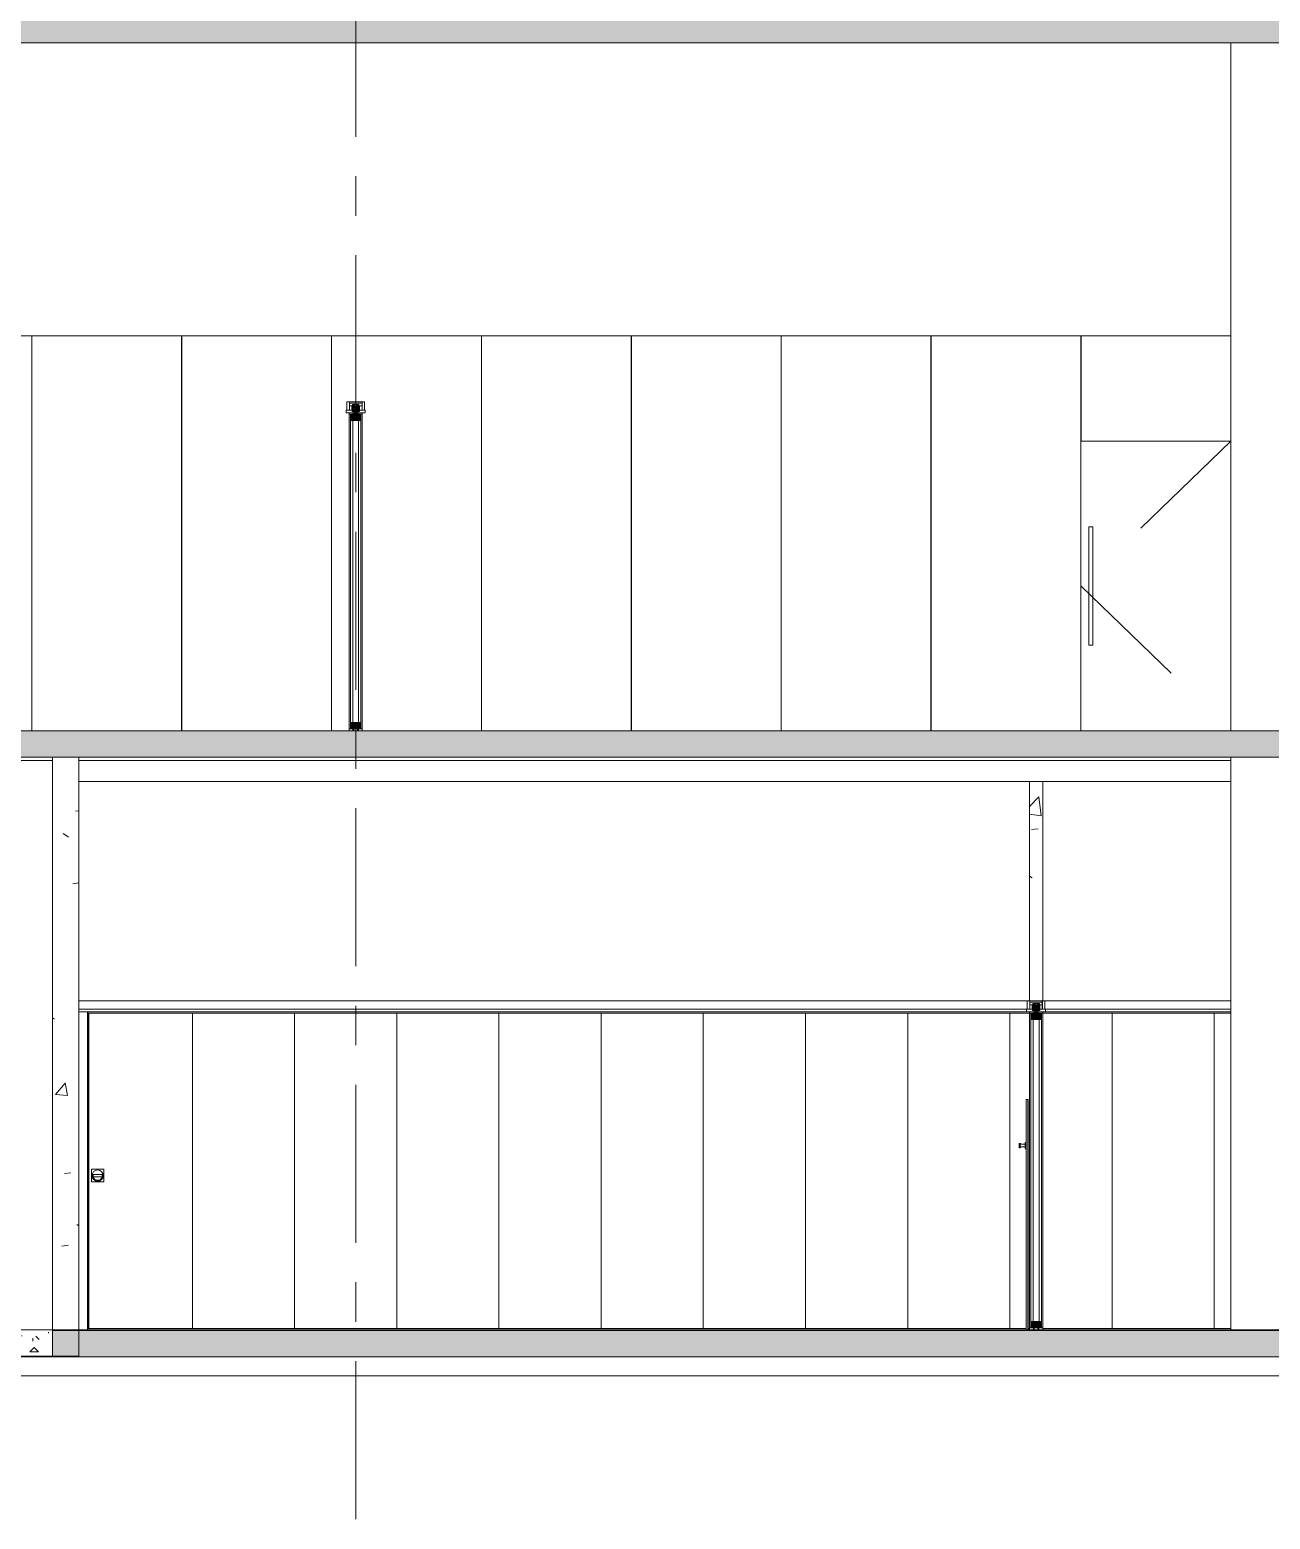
# Model space of a CAD drawing. Header units: millimetres. Extents: x -18215 to 134275, y 17919 to 48497.
# Drawn here: x -2855 to 6570, y 20627 to 31940 of the extents above; entities that cross this region are included whole.
import ezdxf

# ---------------------------------------------------------------- set-up
doc = ezdxf.new("R2010")
doc.units = ezdxf.units.MM
for name, pattern in [('Centre', [4762.5, 952.5, -714.375, 2381.25, -714.375]), ('Dash', [952.5, 476.25, -476.25]), ('IDA - Grid Line', [2100, 1200, -300, 300, -300])]:
    doc.linetypes.add(name, pattern=pattern)
for name, color, linetype, lineweight, true_color in [('A-_CLADPANL_E-1', 6, 'Continuous', 9, 0xff00ff), ('A-_DETA----_ED-1', 7, 'Continuous', 9, 0xc0c0c0), ('A-_DETA----_ED-2', 7, 'Continuous', 9, 0x0a0a0a), ('A-_DETA----_ED-3', 6, 'Continuous', 9, 0xff00ff), ('A-_DOOR----_E-1', 6, 'Continuous', 9, 0xff00ff), ('A-_DOOR----_E-2', 6, 'Centre', 9, 0xff00ff), ('A-_FLOR----_E-1', 6, 'Continuous', 9, 0xff00ff), ('A-_FLORLEVL_E-1', 9, 'IDA - Grid Line', 9, 0x808080), ('A-_FLORPATT_E-1', 6, 'Continuous', 9, 0xff00ff), ('A-_GENM----_M-1', 6, 'Continuous', 9, 0xff00ff), ('A-_WALL----_E-1', 6, 'Continuous', 9, 0xff00ff), ('A-_WALL----_H-1', 6, 'Continuous', 9, 0xff00ff), ('A-_WALLPRTN_E-1', 6, 'Continuous', 9, 0xff00ff), ('S-_ANOTGRID_E-1', 9, 'IDA - Grid Line', 9, 0x808080), ('S-_COLN----_E-1', 6, 'Continuous', 9, 0xff00ff)]:
    doc.layers.add(name, color=color, linetype=linetype, lineweight=lineweight, true_color=true_color)
doc.layers.add('A-_GENM----_H', color=7, linetype='Dash', lineweight=9)
doc.layers.add('A-_GENM----_M', color=7, linetype='Continuous', lineweight=9)
pattern_1 = [(0, (8764.2, 31875.04), (381, 381), [47.625, -333.375]), (90, (8764.2, 31875.04), (-381, 381), [47.625, -333.375]), (135, (8811.82, 31875.04), (-381.0004, 3e-14), [67.352, -471.463]), (0, (8811.82, 32089.35), (381, 381), [47.625, -333.375]), (45, (8835.63, 32065.54), (0, 381.0004), [33.676, -505.139]), (135, (8835.63, 32065.54), (-381.0004, 3e-14), [33.676, -505.139]), (0, (8954.7, 32184.6), (381, 381), [67.352, -313.648]), (45, (8954.7, 32184.6), (0, 381.0004), [47.625, -491.19]), (135, (9022.05, 32184.6), (-381.0004, 3e-14), [47.625, -491.19]), (90, (9026.13, 31970.3), (-381, 381), [47.625, -333.375]), (45, (9026.13, 31970.29), (0, 381.0004), [33.676, -505.139]), (135, (9049.95, 31994.1), (-381.0004, 3e-14), [33.676, -505.139]), (0, (8811.82, 31970.3), (381, 381), [23.812, -319.087]), (0, (9097.57, 32065.54), (381, 381), [23.812, -319.087]), (90, (8978.5, 32113.16), (-381, 381), [23.812, -319.087]), (135, (9026.13, 31898.85), (-381.0004, 3e-14), [33.676, -505.139]), (135, (8859.45, 32160.79), (-381.0004, 3e-14), [33.676, -505.139]), (45, (8942.8, 32000.05), (0, 381.0004), [33.676, -505.139]), (90, (8895.16, 31922.66), (-381, 381), [5.953, -375.047]), (90, (8913.02, 32083.4), (-381, 381), [5.953, -375.047]), (90, (9091.6, 32148.88), (-381, 381), [5.953, -375.047]), (90, (9097.57, 31946.47), (-381, 381), [5.953, -375.047])]
pattern_2 = [(50, (8764.2, 31875), (1093.104, -95.634), [114.3, -1257.3]), (355, (8764.2, 31875), (-211.46, 1146.34), [91.44, -1005.84]), (100.451, (8855.3, 31867.1), (881.656, 1050.7), [97.14, -1068.54]), (46.184, (8764.2, 32179.8), (1626.47, -252.26), [171.45, -1885.95]), (96.636, (8899.7, 32158.8), (1424.42, 1484.57), [145.71, -1602.81]), (351.184, (8764.2, 32179.8), (1424.43, 1484.55), [137.16, -1508.76]), (21, (8916.6, 32103.6), (909.686, -613.59), [114.3, -1257.3]), (326, (8916.6, 32103.6), (370.81, 1105.13), [91.44, -1005.84]), (71.451, (8992.4, 32052.5), (1280.5, 491.53), [97.14, -1068.54]), (37.5, (8764.2, 31875.04), (18.531, 507.33), [50.292, -943.356, 50.292, -970.788, -1009.65]), (37.5, (8764.2, 31875.04), (18.531, 507.33), [-2014.73, 50.29, -959.36]), (7.5, (8764.2, 31875.04), (400.918, 601.084), [50.292, -531.876, 50.292, -920.496, -384.81]), (7.5, (8764.2, 31875.04), (400.918, 601.084), [-1552.956, 50.29, -334.52]), (327.5, (8424.34, 31875.04), (813.545, -34.374), [50.292, -330.708, 50.292, -2715.768]), (327.5, (8424.34, 31875.04), (813.545, -34.374), [-431.292, -1138.428, 50.292, -1527.048]), (317.5, (8271.94, 31875.04), (888.775, 152.56), [50.292, -445.008, 50.292, -739.14, -1120.14]), (317.5, (8271.94, 31875.04), (888.775, 152.56), [-1284.73, 50.29, -1069.85])]

# ---------------------------------------------------------------- blocks, each defined once
blk = doc.blocks.new('Walls_Folding-_-Moving-Walls_SWG_120_Single-Door_Centre-hung_100mm_EI60 - Rw42 9040-5310382-Section 113')
at = {"layer": 'A-_DETA----_ED-1'}
for points in [[(4751, 24423), (4831, 24423), (4831, 24471), (4751, 24471)], [(4831, 22080), (4831, 22128), (4751, 22128), (4751, 22080)]]:
    blk.add_hatch(color=256, dxfattribs=at).paths.add_polyline_path(points)
h = blk.add_hatch(color=256, dxfattribs=at)
h.paths.add_polyline_path([(4797, 24502), (4801, 24502), (4794, 24509)])
h.paths.add_polyline_path([(4785, 24502), (4787, 24509), (4780, 24502)])
h.paths.add_polyline_path([(4797, 24471), (4797, 24502), (4791, 24507), (4785, 24502), (4785, 24471)])
h.paths.add_polyline_path([(4802, 24494), (4811, 24495), (4811, 24528), (4802, 24528), (4802, 24495)])
h.paths.add_polyline_path([(4779, 24494), (4779, 24528), (4770, 24528), (4770, 24494)])
h.paths.add_polyline_path([(4801, 24520), (4780, 24520), (4791, 24515)])
h.paths.add_polyline_path([(4801, 24502), (4801, 24520), (4795, 24511)])
h.paths.add_polyline_path([(4780, 24502), (4787, 24511), (4780, 24520)])
h.paths.add_polyline_path([(4783, 24521), (4798, 24521), (4798, 24529), (4783, 24529)])
at = {"layer": 'A-_DETA----_ED-2'}
h = blk.add_hatch(color=256, dxfattribs=at)
h.paths.add_polyline_path([(4812, 24494), (4816, 24496), (4816, 24507), (4812, 24504), (4812, 24495)])
h.paths.add_polyline_path([(4802, 24491), (4819, 24491), (4817, 24494), (4809, 24493)])
h.paths.add_polyline_path([(4780, 24491), (4764, 24494), (4763, 24491)])
h.paths.add_polyline_path([(4770, 24494), (4770, 24504), (4766, 24507), (4765, 24496), (4768, 24495)])
h.paths.add_polyline_path([(4813, 24507), (4816, 24513), (4813, 24521)])
h.paths.add_polyline_path([(4768, 24507), (4768, 24521), (4766, 24513)])
h.paths.add_polyline_path([(4816, 24516), (4816, 24536), (4812, 24530), (4813, 24521)])
h.paths.add_polyline_path([(4766, 24516), (4770, 24524), (4770, 24530), (4766, 24536)])
h.paths.add_polyline_path([(4777, 24537), (4782, 24537), (4780, 24541)])
h.paths.add_polyline_path([(4773, 24533), (4778, 24533), (4777, 24537), (4767, 24537)])
h.paths.add_polyline_path([(4804, 24537), (4802, 24541), (4799, 24537)])
h.paths.add_polyline_path([(4809, 24533), (4815, 24537), (4804, 24537), (4803, 24533)])
h.paths.add_polyline_path([(4784, 24539), (4790, 24542), (4783, 24545), (4773, 24545), (4773, 24541), (4780, 24541)])
h.paths.add_polyline_path([(4808, 24541), (4808, 24545), (4793, 24541), (4802, 24541)])
h.paths.add_polyline_path([(4791, 24542), (4808, 24545), (4783, 24545)])
at = {"layer": 'A-_DETA----_ED-3'}
for p, q in [((4724, 24565), (4743, 24565)), ((4724, 24500), (4724, 24565)), ((4743, 24565), (4743, 24500)), ((4743, 24565), (4839, 24565)), ((4743, 24555), (4743, 24565)), ((4743, 24555), (4743, 24565)), ((4743, 24565), (4838, 24565)), ((4839, 24555), (4743, 24555)), ((4838, 24555), (4743, 24555)), ((4743, 24535), (4743, 24555)), ((4743, 24555), (4838, 24555)), ((4838, 24565), (4838, 24555)), ((4838, 24555), (4838, 24535)), ((4839, 24565), (4858, 24565)), ((4839, 24500), (4839, 24565)), ((4839, 24565), (4839, 24555)), ((4858, 24565), (4858, 24500)), ((4719, 24481), (4719, 24500)), ((4719, 24500), (4743, 24500)), ((4780, 24481), (4719, 24481)), ((4743, 24500), (4724, 24500)), ((4741, 22080), (4741, 24471)), ((4741, 24471), (4751, 24471)), ((4743, 24535), (4762, 24535)), ((4743, 24500), (4743, 24535)), ((4766, 24535), (4743, 24535)), ((4743, 24500), (4762, 24500)), ((4751, 24423), (4751, 24471)), ((4751, 24471), (4831, 24471)), ((4751, 24471), (4751, 22080)), ((4762, 24535), (4762, 24500)), ((4762, 24500), (4763, 24500)), ((4763, 24513), (4763, 24516)), ((4763, 24516), (4766, 24516)), ((4766, 24513), (4763, 24513)), ((4763, 24507), (4763, 24510)), ((4763, 24510), (4766, 24510)), ((4766, 24507), (4763, 24507)), ((4763, 24500), (4763, 24491)), ((4763, 24497), (4763, 24500)), ((4763, 24500), (4766, 24500)), ((4763, 24491), (4763, 24494)), ((4763, 24491), (4780, 24491)), ((4780, 24491), (4763, 24491)), ((4816, 24545), (4766, 24545)), ((4766, 24545), (4766, 24535)), ((4766, 24516), (4766, 24536)), ((4766, 24510), (4766, 24513)), ((4766, 24500), (4766, 24507)), ((4767, 24537), (4777, 24537)), ((4770, 24524), (4768, 24521)), ((4768, 24521), (4768, 24507)), ((4768, 24507), (4770, 24504)), ((4770, 24530), (4770, 24524)), ((4770, 24528), (4772, 24529)), ((4770, 24494), (4770, 24528)), ((4770, 24504), (4770, 24494)), ((4770, 24494), (4772, 24493)), ((4772, 24493), (4770, 24494)), ((4770, 24481), (4777, 24481)), ((4770, 24471), (4770, 24481)), ((4777, 24471), (4770, 24471)), ((4772, 24529), (4777, 24529)), ((4772, 24493), (4777, 24493)), ((4777, 24493), (4772, 24493)), ((4773, 24545), (4783, 24545)), ((4773, 24541), (4773, 24544)), ((4780, 24541), (4773, 24541)), ((4778, 24533), (4773, 24533)), ((4777, 24537), (4780, 24541)), ((4777, 24529), (4779, 24528)), ((4777, 24493), (4780, 24494)), ((4779, 24494), (4777, 24493)), ((4777, 24481), (4777, 24471)), ((4779, 24528), (4779, 24494)), ((4780, 24520), (4801, 24520)), ((4780, 24502), (4780, 24520)), ((4785, 24502), (4780, 24502)), ((4780, 24494), (4780, 24491)), ((4780, 24491), (4780, 24481)), ((4782, 24528), (4783, 24529)), ((4782, 24522), (4782, 24528)), ((4783, 24521), (4782, 24522)), ((4783, 24545), (4808, 24545)), ((4783, 24529), (4798, 24529)), ((4798, 24521), (4783, 24521)), ((4785, 24471), (4785, 24502)), ((4797, 24471), (4785, 24471)), ((4801, 24502), (4797, 24502)), ((4797, 24502), (4797, 24471)), ((4798, 24529), (4799, 24528)), ((4799, 24522), (4798, 24521)), ((4799, 24528), (4799, 24522)), ((4801, 24520), (4801, 24502)), ((4808, 24541), (4802, 24541)), ((4802, 24541), (4804, 24537)), ((4802, 24528), (4804, 24529)), ((4802, 24494), (4802, 24528)), ((4802, 24494), (4804, 24493)), ((4802, 24491), (4802, 24494)), ((4804, 24493), (4802, 24494)), ((4802, 24481), (4802, 24491)), ((4802, 24491), (4819, 24491)), ((4819, 24491), (4802, 24491)), ((4863, 24481), (4802, 24481)), ((4809, 24533), (4803, 24533)), ((4804, 24537), (4815, 24537)), ((4804, 24529), (4809, 24529)), ((4804, 24493), (4809, 24493)), ((4809, 24493), (4804, 24493)), ((4804, 24481), (4811, 24481)), ((4804, 24471), (4804, 24481)), ((4811, 24471), (4804, 24471)), ((4809, 24544), (4809, 24541)), ((4809, 24529), (4811, 24528)), ((4809, 24493), (4812, 24494)), ((4811, 24494), (4809, 24493)), ((4811, 24528), (4811, 24494)), ((4811, 24481), (4811, 24471)), ((4812, 24524), (4812, 24530)), ((4813, 24521), (4812, 24524)), ((4812, 24504), (4813, 24507)), ((4812, 24494), (4812, 24504)), ((4813, 24507), (4813, 24521)), ((4816, 24535), (4816, 24545)), ((4816, 24536), (4816, 24516)), ((4838, 24535), (4816, 24535)), ((4816, 24516), (4819, 24516)), ((4819, 24513), (4816, 24513)), ((4816, 24513), (4816, 24510)), ((4816, 24510), (4819, 24510)), ((4819, 24507), (4816, 24507)), ((4816, 24507), (4816, 24500)), ((4816, 24500), (4819, 24500)), ((4819, 24516), (4819, 24513)), ((4819, 24510), (4819, 24507)), ((4819, 24491), (4819, 24500)), ((4819, 24500), (4820, 24500)), ((4819, 24500), (4819, 24497)), ((4819, 24494), (4819, 24491)), ((4820, 24500), (4820, 24535)), ((4820, 24535), (4838, 24535)), ((4839, 24500), (4820, 24500)), ((4831, 24471), (4841, 24471)), ((4831, 22080), (4831, 24471)), ((4831, 24471), (4831, 24423)), ((4838, 24535), (4838, 24500)), ((4838, 24500), (4863, 24500)), ((4858, 24500), (4839, 24500)), ((4841, 24471), (4841, 22080)), ((4863, 24500), (4863, 24481)), ((4831, 24423), (4751, 24423)), ((4769, 22128), (4769, 24423)), ((4813, 22128), (4813, 24423)), ((4745, 22080), (4741, 22080)), ((4751, 22080), (4745, 22080)), ((4751, 22080), (4751, 22128)), ((4751, 22128), (4831, 22128)), ((4831, 22080), (4751, 22080)), ((4770, 22080), (4777, 22080)), ((4770, 22065), (4770, 22080)), ((4777, 22065), (4770, 22065)), ((4777, 22080), (4777, 22065)), ((4804, 22080), (4811, 22080)), ((4804, 22065), (4804, 22080)), ((4811, 22065), (4804, 22065)), ((4811, 22080), (4811, 22065)), ((4831, 22128), (4831, 22080)), ((4836, 22080), (4831, 22080)), ((4841, 22080), (4836, 22080))]:
    blk.add_line(p, q, dxfattribs=at)
for centre, radius, start, end in [((4764, 24495), 1.55, 226.3165, 133.6835), ((4767, 24536), 1, 90, 180), ((4773, 24530), 3, 90, 180), ((4773, 24544), 0.5, 90, 180), ((4773, 24541), 0.5, 180, 270), ((4778, 24536), 3, 270, 339.7478), ((4791, 24531), 10, 92.8651, 159.7478), ((4791, 24511), 3.99, 0, 180), ((4791, 24511), 3.99, 180, 0), ((4791, 24541), 0.5, 90, 181.4325), ((4791, 24541), 0.5, 358.5675, 90), ((4791, 24531), 10, 20.2522, 87.1349), ((4803, 24536), 3, 200.2522, 270), ((4808, 24544), 0.5, 0, 90), ((4808, 24541), 0.5, 270, 0), ((4809, 24530), 3, 0, 90), ((4815, 24536), 1, 0, 90), ((4817, 24495), 1.55, 46.3165, 313.6835)]:
    blk.add_arc(centre, radius, start, end, dxfattribs=at)
at = {"layer": 'A-_GENM----_M-1'}
for p, q in [((4724, 24500), (4724, 24565)), ((4724, 24565), (4858, 24565)), ((4858, 24565), (4858, 24500)), ((4719, 24481), (4719, 24500)), ((4719, 24500), (4724, 24500)), ((4741, 24481), (4719, 24481)), ((4741, 24481), (4841, 24481)), ((4741, 22065), (4741, 24481)), ((4863, 24481), (4841, 24481)), ((4841, 24481), (4841, 22065)), ((4858, 24500), (4863, 24500)), ((4863, 24500), (4863, 24481)), ((4841, 22065), (4741, 22065))]:
    blk.add_line(p, q, dxfattribs=at)
blk = doc.blocks.new('GM_PartitionDoor - GM_PartitionDoor 950-5202964-Section 113')
at = {"layer": 'A-_GENM----_H'}
for p, q in [((4729, 23815), (4731, 22940)), ((4731, 22940), (4729, 22065))]:
    blk.add_line(p, q, dxfattribs=at)
at = {"layer": 'A-_GENM----_M-1'}
for p, q in [((4716, 23815), (4729, 23815)), ((4716, 23815), (4716, 22065)), ((4729, 23815), (4731, 23815)), ((4729, 22065), (4729, 23815)), ((4731, 23815), (4731, 22065)), ((4671, 23482), (4662, 23482)), ((4662, 23448), (4671, 23448)), ((4708, 23475), (4671, 23475)), ((4671, 23455), (4708, 23455)), ((4716, 23489), (4708, 23489)), ((4708, 23441), (4716, 23441))]:
    blk.add_line(p, q, dxfattribs=at)
for centre, major_axis, start_param, end_param in [((4662, 23465), (0, 17.5), 6.021386, 7.853982), ((4662, 23465), (0, 17.5), 1.570796, 3.403392), ((4671, 23465), (0, 17.5), 6.021386, 7.853982), ((4671, 23465), (0, 17.5), 5.269948, 5.759587), ((4671, 23465), (0, 17.5), 1.570796, 3.403392), ((4671, 23465), (0, 17.5), 3.665191, 4.15483), ((4708, 23465), (0, 23.8), 6.021386, 7.853982), ((4708, 23465), (0, 23.8), 1.570796, 3.403392)]:
    blk.add_ellipse(centre, major_axis=major_axis, ratio=0.002801, start_param=start_param, end_param=end_param, dxfattribs=at)
blk = doc.blocks.new('Walls_Folding-_-Moving-Walls_SWG_120_Single-Door_Centre-hung_100mm_EI60 - Rw42 23753-5787156-Section 113')
at = {"layer": 'A-_GENM----_M-1'}
for p, q in [((-2482, 24565), (4724, 24565)), ((4858, 24565), (6271, 24565)), ((-2482, 24500), (4719, 24500)), ((-2482, 24481), (4719, 24481)), ((-2417, 24481), (-2417, 22065)), ((-2416, 22065), (-2416, 24481)), ((-2413, 24481), (-2413, 22065)), ((-2409, 24471), (-2409, 22075)), ((-2408, 24471), (-2407, 24471)), ((-2407, 24471), (-2407, 22075)), ((-2407, 24471), (-1620, 24471)), ((-2407, 22075), (-2407, 24471)), ((-1620, 24471), (-844, 24471)), ((-1620, 22075), (-1620, 24471)), ((-1620, 22075), (-1620, 24471)), ((-844, 22075), (-844, 24471)), ((-844, 24471), (-67, 24471)), ((-844, 22075), (-844, 24471)), ((-67, 22075), (-67, 24471)), ((-67, 24471), (709, 24471)), ((-67, 22075), (-67, 24471)), ((709, 22075), (709, 24471)), ((709, 24471), (1485, 24471)), ((709, 22075), (709, 24471)), ((1485, 22075), (1485, 24471)), ((1485, 24471), (2262, 24471)), ((1485, 22075), (1485, 24471)), ((2262, 22075), (2262, 24471)), ((2262, 24471), (3038, 24471)), ((2262, 22075), (2262, 24471)), ((3038, 22075), (3038, 24471)), ((3038, 24471), (3815, 24471)), ((3038, 22075), (3038, 24471)), ((3815, 22075), (3815, 24471)), ((3815, 24471), (4591, 24471)), ((3815, 22075), (3815, 24471)), ((4591, 22075), (4591, 24471)), ((4591, 24471), (4741, 24471)), ((4591, 22075), (4591, 24471)), ((4841, 24471), (5368, 24471)), ((4863, 24500), (6271, 24500)), ((4863, 24481), (6271, 24481)), ((5368, 22075), (5368, 24471)), ((5368, 24471), (6144, 24471)), ((5368, 22075), (5368, 24471)), ((6144, 22075), (6144, 24471)), ((6144, 24471), (6271, 24471)), ((6144, 22075), (6144, 24471)), ((-2387, 23285), (-2387, 23190)), ((-2292, 23285), (-2387, 23285)), ((-2374, 23243), (-2380, 23243)), ((-2374, 23246), (-2374, 23227)), ((-2306, 23246), (-2374, 23246)), ((-2374, 23227), (-2374, 23243)), ((-2374, 23227), (-2306, 23227)), ((-2306, 23227), (-2306, 23246)), ((-2300, 23243), (-2306, 23243)), ((-2306, 23243), (-2306, 23227)), ((-2292, 23190), (-2292, 23285)), ((-2387, 23190), (-2292, 23190)), ((-2407, 22075), (-2408, 22075)), ((-1620, 22075), (-2407, 22075)), ((-844, 22075), (-1620, 22075)), ((-67, 22075), (-844, 22075)), ((709, 22075), (-67, 22075)), ((1485, 22075), (709, 22075)), ((2262, 22075), (1485, 22075)), ((3038, 22075), (2262, 22075)), ((3815, 22075), (3038, 22075)), ((4591, 22075), (3815, 22075)), ((4716, 22075), (4591, 22075)), ((4741, 22075), (4731, 22075)), ((5368, 22075), (4841, 22075)), ((6144, 22075), (5368, 22075)), ((6271, 22075), (6144, 22075))]:
    blk.add_line(p, q, dxfattribs=at)
for radius, start, end in [(42.5, 0, 180), (42.5, 180, 0), (40.5, 171.4804, 8.5196), (35.5, 196.7151, 343.2849)]:
    blk.add_arc((-2340, 23237), radius, start, end, dxfattribs=at)
blk = doc.blocks.new('IDA - CurtainPanel - Glazed Panel - Double - Clear-6096435-Section 113')
at = {"layer": 'A-_CLADPANL_E-1'}
blk.add_line((-2840, 26615), (-2840, 29615), dxfattribs=at)
blk = doc.blocks.new('IDA - CurtainPanel - Glazed Panel - Double - Clear-V12-Section 113')
at = {"layer": 'A-_CLADPANL_E-1'}
for p, q in [((-2840, 26615), (-2840, 29615)), ((-1702, 26615), (-1702, 29615))]:
    blk.add_line(p, q, dxfattribs=at)
blk = doc.blocks.new('Curtain_Wall_Panel_Door_4861 - AUS_Sgl Glass framed w d-pull-6099828-Section 113')
at = {"layer": 'A-_DOOR----_E-1'}
for p, q in [((5192, 28165), (5192, 27265)), ((5207, 28165), (5192, 28165)), ((5222, 28165), (5207, 28165)), ((5222, 27265), (5222, 28165)), ((5207, 27265), (5192, 27265)), ((5222, 27265), (5207, 27265))]:
    blk.add_line(p, q, dxfattribs=at)
at = {"layer": 'A-_DOOR----_E-2'}
for p, q in [((6271, 28815), (5132, 27715)), ((5132, 27715), (6271, 26615))]:
    blk.add_line(p, q, dxfattribs=at)
blk = doc.blocks.new('IDA - CurtainPanel - Glazed Panel - Double - Clear-6096437-Section 113')
at = {"layer": 'A-_CLADPANL_E-1'}
for p, q in [((5132, 28815), (5132, 29615)), ((6271, 28815), (5132, 28815))]:
    blk.add_line(p, q, dxfattribs=at)
blk = doc.blocks.new('Walls_Folding-_-Moving-Walls_SWG_120_Single-Door_Centre-hung_100mm_EI60 - 7700-6116806-Section 113')
at = {"layer": 'A-_DETA----_ED-1'}
h = blk.add_hatch(color=256, dxfattribs=at)
h.paths.add_polyline_path([(-373, 29052), (-368, 29052), (-376, 29059)])
h.paths.add_polyline_path([(-385, 29052), (-383, 29059), (-388, 29052)])
h.paths.add_polyline_path([(-373, 29021), (-373, 29052), (-379, 29057), (-385, 29052), (-385, 29021)])
h.paths.add_polyline_path([(-391, 29044), (-391, 29078), (-400, 29078), (-400, 29044)])
h.paths.add_polyline_path([(-368, 29044), (-359, 29044), (-359, 29078), (-368, 29078)])
h.paths.add_polyline_path([(-390, 29070), (-379, 29065), (-368, 29070), (-388, 29070)])
h.paths.add_polyline_path([(-390, 29052), (-383, 29061), (-390, 29070)])
h.paths.add_polyline_path([(-368, 29052), (-368, 29070), (-375, 29061)])
h.paths.add_polyline_path([(-372, 29071), (-372, 29079), (-386, 29079), (-386, 29071)])
for points in [[(-419, 28973), (-339, 28973), (-339, 29021), (-419, 29021)], [(-419, 26630), (-339, 26630), (-339, 26678), (-419, 26678)]]:
    blk.add_hatch(color=256, dxfattribs=at).paths.add_polyline_path(points)
at = {"layer": 'A-_DETA----_ED-2'}
h = blk.add_hatch(color=256, dxfattribs=at)
h.paths.add_polyline_path([(-358, 29044), (-354, 29046), (-354, 29057), (-358, 29054)])
h.paths.add_polyline_path([(-351, 29041), (-353, 29044), (-361, 29043), (-368, 29041)])
h.paths.add_polyline_path([(-407, 29041), (-390, 29041), (-405, 29044)])
h.paths.add_polyline_path([(-400, 29044), (-400, 29054), (-404, 29057), (-405, 29046)])
h.paths.add_polyline_path([(-402, 29057), (-402, 29071), (-404, 29063)])
h.paths.add_polyline_path([(-357, 29057), (-354, 29063), (-357, 29071)])
h.paths.add_polyline_path([(-354, 29066), (-354, 29086), (-358, 29080), (-357, 29071)])
h.paths.add_polyline_path([(-404, 29066), (-400, 29074), (-400, 29080), (-404, 29086)])
h.paths.add_polyline_path([(-393, 29087), (-388, 29087), (-390, 29091)])
h.paths.add_polyline_path([(-391, 29083), (-393, 29087), (-403, 29087), (-397, 29083)])
h.paths.add_polyline_path([(-366, 29087), (-368, 29091), (-371, 29087)])
h.paths.add_polyline_path([(-367, 29083), (-361, 29083), (-355, 29087), (-366, 29087)])
h.paths.add_polyline_path([(-372, 29089), (-368, 29091), (-362, 29091), (-362, 29095), (-371, 29095), (-376, 29091), (-374, 29090)])
h.paths.add_polyline_path([(-397, 29091), (-380, 29092), (-397, 29095)])
h.paths.add_polyline_path([(-379, 29092), (-371, 29095), (-388, 29093)])
at = {"layer": 'A-_DETA----_ED-3'}
for p, q in [((-446, 29050), (-446, 29115)), ((-446, 29115), (-427, 29115)), ((-427, 29115), (-427, 29050)), ((-427, 29105), (-427, 29115)), ((-427, 29115), (-331, 29115)), ((-427, 29115), (-331, 29115)), ((-427, 29105), (-427, 29115)), ((-331, 29105), (-427, 29105)), ((-331, 29105), (-427, 29105)), ((-427, 29105), (-331, 29105)), ((-427, 29085), (-427, 29105)), ((-427, 29085), (-408, 29085)), ((-427, 29050), (-427, 29085)), ((-404, 29085), (-427, 29085)), ((-408, 29085), (-408, 29050)), ((-354, 29095), (-404, 29095)), ((-404, 29095), (-404, 29085)), ((-404, 29066), (-404, 29086)), ((-403, 29087), (-393, 29087)), ((-400, 29080), (-400, 29074)), ((-400, 29078), (-398, 29079)), ((-400, 29044), (-400, 29078)), ((-398, 29079), (-393, 29079)), ((-397, 29095), (-371, 29095)), ((-397, 29091), (-397, 29094)), ((-390, 29091), (-397, 29091)), ((-391, 29083), (-397, 29083)), ((-393, 29087), (-390, 29091)), ((-393, 29079), (-391, 29078)), ((-391, 29078), (-391, 29044)), ((-388, 29078), (-386, 29079)), ((-388, 29072), (-388, 29078)), ((-386, 29079), (-372, 29079)), ((-372, 29079), (-371, 29078)), ((-371, 29095), (-362, 29095)), ((-371, 29078), (-371, 29072)), ((-362, 29091), (-368, 29091)), ((-368, 29091), (-366, 29087)), ((-368, 29078), (-366, 29079)), ((-368, 29044), (-368, 29078)), ((-361, 29083), (-367, 29083)), ((-366, 29087), (-355, 29087)), ((-366, 29079), (-361, 29079)), ((-361, 29094), (-361, 29091)), ((-361, 29079), (-359, 29078)), ((-359, 29078), (-359, 29044)), ((-358, 29074), (-358, 29080)), ((-354, 29085), (-354, 29095)), ((-354, 29086), (-354, 29066)), ((-331, 29085), (-354, 29085)), ((-350, 29050), (-350, 29085)), ((-350, 29085), (-331, 29085)), ((-331, 29050), (-331, 29115)), ((-331, 29115), (-312, 29115)), ((-331, 29115), (-331, 29105)), ((-331, 29115), (-331, 29105)), ((-331, 29105), (-331, 29085)), ((-331, 29085), (-331, 29050)), ((-312, 29115), (-312, 29050)), ((-451, 29031), (-451, 29050)), ((-451, 29050), (-427, 29050)), ((-390, 29031), (-451, 29031)), ((-427, 29050), (-446, 29050)), ((-429, 26630), (-429, 29021)), ((-429, 29021), (-419, 29021)), ((-427, 29050), (-408, 29050)), ((-419, 29021), (-419, 26630)), ((-419, 28973), (-419, 29021)), ((-419, 29021), (-339, 29021)), ((-339, 28973), (-419, 28973)), ((-408, 29050), (-407, 29050)), ((-407, 29063), (-407, 29066)), ((-407, 29066), (-404, 29066)), ((-404, 29063), (-407, 29063)), ((-407, 29057), (-407, 29060)), ((-407, 29060), (-404, 29060)), ((-404, 29057), (-407, 29057)), ((-407, 29050), (-407, 29041)), ((-407, 29047), (-407, 29050)), ((-407, 29050), (-404, 29050)), ((-407, 29041), (-407, 29044)), ((-407, 29041), (-390, 29041)), ((-390, 29041), (-407, 29041)), ((-404, 29060), (-404, 29063)), ((-404, 29050), (-404, 29057)), ((-400, 29074), (-402, 29071)), ((-402, 29071), (-402, 29057)), ((-402, 29057), (-400, 29054)), ((-401, 26678), (-401, 28973)), ((-400, 29054), (-400, 29044)), ((-400, 29044), (-398, 29043)), ((-398, 29043), (-400, 29044)), ((-400, 29021), (-400, 29031)), ((-400, 29031), (-392, 29031)), ((-392, 29021), (-400, 29021)), ((-398, 29043), (-393, 29043)), ((-393, 29043), (-398, 29043)), ((-393, 29043), (-390, 29044)), ((-391, 29044), (-393, 29043)), ((-392, 29031), (-392, 29021)), ((-390, 29052), (-390, 29070)), ((-390, 29070), (-368, 29070)), ((-385, 29052), (-390, 29052)), ((-390, 29044), (-390, 29041)), ((-390, 29041), (-390, 29031)), ((-386, 29071), (-388, 29072)), ((-372, 29071), (-386, 29071)), ((-385, 29021), (-385, 29052)), ((-373, 29021), (-385, 29021)), ((-368, 29052), (-373, 29052)), ((-373, 29052), (-373, 29021)), ((-371, 29072), (-372, 29071)), ((-368, 29070), (-368, 29052)), ((-368, 29041), (-368, 29044)), ((-368, 29044), (-366, 29043)), ((-366, 29043), (-368, 29044)), ((-368, 29031), (-368, 29041)), ((-368, 29041), (-351, 29041)), ((-351, 29041), (-368, 29041)), ((-307, 29031), (-368, 29031)), ((-366, 29043), (-361, 29043)), ((-361, 29043), (-366, 29043)), ((-366, 29021), (-366, 29031)), ((-366, 29031), (-358, 29031)), ((-358, 29021), (-366, 29021)), ((-361, 29043), (-358, 29044)), ((-359, 29044), (-361, 29043)), ((-357, 29071), (-358, 29074)), ((-358, 29054), (-357, 29057)), ((-358, 29044), (-358, 29054)), ((-358, 29031), (-358, 29021)), ((-357, 29057), (-357, 29071)), ((-357, 26678), (-357, 28973)), ((-354, 29066), (-351, 29066)), ((-351, 29063), (-354, 29063)), ((-354, 29063), (-354, 29060)), ((-354, 29060), (-351, 29060)), ((-351, 29057), (-354, 29057)), ((-354, 29057), (-354, 29050)), ((-354, 29050), (-351, 29050)), ((-351, 29066), (-351, 29063)), ((-351, 29060), (-351, 29057)), ((-351, 29041), (-351, 29050)), ((-351, 29050), (-350, 29050)), ((-351, 29050), (-351, 29047)), ((-351, 29044), (-351, 29041)), ((-331, 29050), (-350, 29050)), ((-339, 29021), (-339, 28973)), ((-339, 29021), (-329, 29021)), ((-339, 26630), (-339, 29021)), ((-312, 29050), (-331, 29050)), ((-331, 29050), (-307, 29050)), ((-329, 29021), (-329, 26630)), ((-307, 29050), (-307, 29031)), ((-425, 26630), (-429, 26630)), ((-419, 26630), (-425, 26630)), ((-419, 26630), (-419, 26678)), ((-419, 26678), (-339, 26678)), ((-339, 26630), (-419, 26630)), ((-400, 26615), (-400, 26630)), ((-400, 26630), (-392, 26630)), ((-392, 26615), (-400, 26615)), ((-392, 26630), (-392, 26615)), ((-366, 26615), (-366, 26630)), ((-366, 26630), (-358, 26630)), ((-358, 26615), (-366, 26615)), ((-358, 26630), (-358, 26615)), ((-339, 26678), (-339, 26630)), ((-334, 26630), (-339, 26630)), ((-329, 26630), (-334, 26630))]:
    blk.add_line(p, q, dxfattribs=at)
for centre, radius, start, end in [((-403, 29086), 1, 90, 180), ((-397, 29080), 3, 90, 180), ((-397, 29094), 0.5, 90, 180), ((-397, 29091), 0.5, 180, 270), ((-391, 29086), 3, 270, 339.7478), ((-379, 29081), 10, 92.8651, 159.7478), ((-379, 29091), 0.5, 90, 181.4325), ((-379, 29091), 0.5, 358.5675, 90), ((-379, 29081), 10, 20.2522, 87.1349), ((-367, 29086), 3, 200.2522, 270), ((-362, 29094), 0.5, 0, 90), ((-362, 29091), 0.5, 270, 0), ((-361, 29080), 3, 360, 90), ((-355, 29086), 1, 360, 90), ((-406, 29045), 1.55, 226.3165, 133.6835), ((-379, 29061), 3.99, 0, 180), ((-379, 29061), 3.99, 180, 0), ((-352, 29045), 1.55, 46.3165, 313.6835)]:
    blk.add_arc(centre, radius, start, end, dxfattribs=at)
at = {"layer": 'A-_GENM----_M-1'}
for p, q in [((-312, 29115), (-446, 29115)), ((-446, 29115), (-446, 29050)), ((-312, 29050), (-312, 29115)), ((-451, 29050), (-451, 29031)), ((-446, 29050), (-451, 29050)), ((-451, 29031), (-429, 29031)), ((-329, 29031), (-429, 29031)), ((-429, 29031), (-429, 26615)), ((-329, 29031), (-307, 29031)), ((-329, 26615), (-329, 29031)), ((-307, 29050), (-312, 29050)), ((-307, 29031), (-307, 29050)), ((-429, 26615), (-329, 26615))]:
    blk.add_line(p, q, dxfattribs=at)

msp = doc.modelspace()

# ---------------------------------------------------------------- hatches: boundary and pattern name
at = {"layer": 'A-_FLORPATT_E-1'}
h = msp.add_hatch(dxfattribs=at)
h.set_pattern_fill('FP_1', color=256, style=0, pattern_type=2)
h.set_pattern_definition(pattern_1)
h.paths.add_polyline_path([(12480, 31840), (21321, 31840), (21321, 32040), (-7829, 32040), (-7829, 31840), (12330, 31840)])
h = msp.add_hatch(dxfattribs=at)
h.set_pattern_fill('FP_1', color=256, style=0, pattern_type=2)
h.set_pattern_definition(pattern_1)
h.paths.add_polyline_path([(7071, 26415), (7071, 26615), (-5979, 26615), (-5979, 26415), (6345, 26415)])
h = msp.add_hatch(dxfattribs=at)
h.set_pattern_fill('FP_1', color=256, style=0, pattern_type=2)
h.set_pattern_definition(pattern_1)
h.paths.add_polyline_path([(-2682, 21865), (-2682, 22065), (-7829, 22065), (-7829, 21865), (-4428, 21865)])
h = msp.add_hatch(dxfattribs=at)
h.set_pattern_fill('FP_1', color=256, style=0, pattern_type=2)
h.set_pattern_definition(pattern_1)
h.paths.add_polyline_path([(20709, 22060), (21471, 22060), (21471, 22065), (-2682, 22065), (-2682, 22060), (19512, 22060)])
h = msp.add_hatch(dxfattribs=at)
h.set_pattern_fill('FP_1', color=256, style=0, pattern_type=2)
h.set_pattern_definition(pattern_1)
h.paths.add_polyline_path([(-2682, 21860), (21471, 21860), (21471, 22060), (-2682, 22060), (-2682, 21917)])
at = {"layer": 'A-_WALL----_H-1'}
h = msp.add_hatch(dxfattribs=at)
h.set_pattern_fill('FP_2', color=256, style=0, pattern_type=2)
h.set_pattern_definition(pattern_2)
h.paths.add_polyline_path([(-2482, 21865), (-2482, 26415), (-2682, 26415), (-2682, 21865)])
at = {"layer": 'A-_WALLPRTN_E-1'}
h = msp.add_hatch(dxfattribs=at)
h.set_pattern_fill('FP_2', color=256, style=0, pattern_type=2)
h.set_pattern_definition(pattern_2)
h.paths.add_polyline_path([(4839, 24565), (4841, 24565), (4841, 26230), (4741, 26230), (4741, 24565), (4838, 24565)])

# ---------------------------------------------------------------- linework, layer by layer
at = {"layer": 'A-_FLOR----_E-1'}
for p, q in [((-7829, 31840), (21321, 31840)), ((-429, 26615), (-5979, 26615)), ((6971, 26615), (-329, 26615)), ((-5979, 26415), (-2682, 26415)), ((-2682, 26390), (-5779, 26390)), ((-2482, 26415), (7071, 26415)), ((6271, 26390), (-2482, 26390)), ((4741, 22065), (-7829, 22065)), ((-2682, 22065), (-2682, 21860)), ((11566, 22065), (4841, 22065)), ((-2682, 22060), (21471, 22060)), ((-7829, 21865), (-2682, 21865)), ((-4179, 21860), (21471, 21860)), ((7496, 21715), (-10279, 21715))]:
    msp.add_line(p, q, dxfattribs=at)
at = {"layer": 'A-_FLORLEVL_E-1'}
for p, q in [((-17765, 26615), (27051, 26615)), ((-17765, 22065), (27051, 22065))]:
    msp.add_line(p, q, dxfattribs=at)
at = {"layer": 'A-_WALL----_E-1'}
msp.add_line((-2482, 26415), (-2682, 26415), dxfattribs=at)
at = {"layer": 'A-_WALLPRTN_E-1'}
for p, q in [((-3979, 29615), (6271, 29615)), ((-2682, 26415), (-2682, 22065)), ((-2482, 21865), (-2482, 26415)), ((6271, 26230), (-2482, 26230)), ((4741, 26230), (4741, 24565)), ((4841, 24565), (4841, 26230)), ((-2682, 21865), (-2482, 21865))]:
    msp.add_line(p, q, dxfattribs=at)
at = {"layer": 'S-_ANOTGRID_E-1'}
msp.add_line((-379, 20627), (-379, 47297), dxfattribs=at)
at = {"layer": 'S-_COLN----_E-1'}
for p, q in [((6271, 31840), (6271, 26615)), ((6271, 26415), (6271, 22065))]:
    msp.add_line(p, q, dxfattribs=at)

# ---------------------------------------------------------------- block references
at = {"layer": 'A-_CLADPANL_E-1'}
for name, p in [('IDA - CurtainPanel - Glazed Panel - Double - Clear-6096435-Section 113', (0, 0)), ('IDA - CurtainPanel - Glazed Panel - Double - Clear-V12-Section 113', (0, 0)), ('IDA - CurtainPanel - Glazed Panel - Double - Clear-V12-Section 113', (1139, 0)), ('IDA - CurtainPanel - Glazed Panel - Double - Clear-V12-Section 113', (2278, 0)), ('IDA - CurtainPanel - Glazed Panel - Double - Clear-V12-Section 113', (3417, 0)), ('IDA - CurtainPanel - Glazed Panel - Double - Clear-V12-Section 113', (4556, 0)), ('IDA - CurtainPanel - Glazed Panel - Double - Clear-V12-Section 113', (5694, 0)), ('IDA - CurtainPanel - Glazed Panel - Double - Clear-V12-Section 113', (6833, 0)), ('IDA - CurtainPanel - Glazed Panel - Double - Clear-6096437-Section 113', (0, 0))]:
    msp.add_blockref(name, p, dxfattribs=at)
at = {"layer": 'A-_DOOR----_E-1'}
msp.add_blockref('Curtain_Wall_Panel_Door_4861 - AUS_Sgl Glass framed w d-pull-6099828-Section 113', (0, 0), dxfattribs=at)
at = {"layer": 'A-_GENM----_M'}
msp.add_blockref('Walls_Folding-_-Moving-Walls_SWG_120_Single-Door_Centre-hung_100mm_EI60 - Rw42 23753-5787156-Section 113', (0, 0), dxfattribs=at)
at = {"layer": 'A-_GENM----_M-1'}
for name in ['Walls_Folding-_-Moving-Walls_SWG_120_Single-Door_Centre-hung_100mm_EI60 - 7700-6116806-Section 113', 'Walls_Folding-_-Moving-Walls_SWG_120_Single-Door_Centre-hung_100mm_EI60 - Rw42 9040-5310382-Section 113', 'GM_PartitionDoor - GM_PartitionDoor 950-5202964-Section 113']:
    msp.add_blockref(name, (0, 0), dxfattribs=at)

doc.saveas('drawing.dxf')
